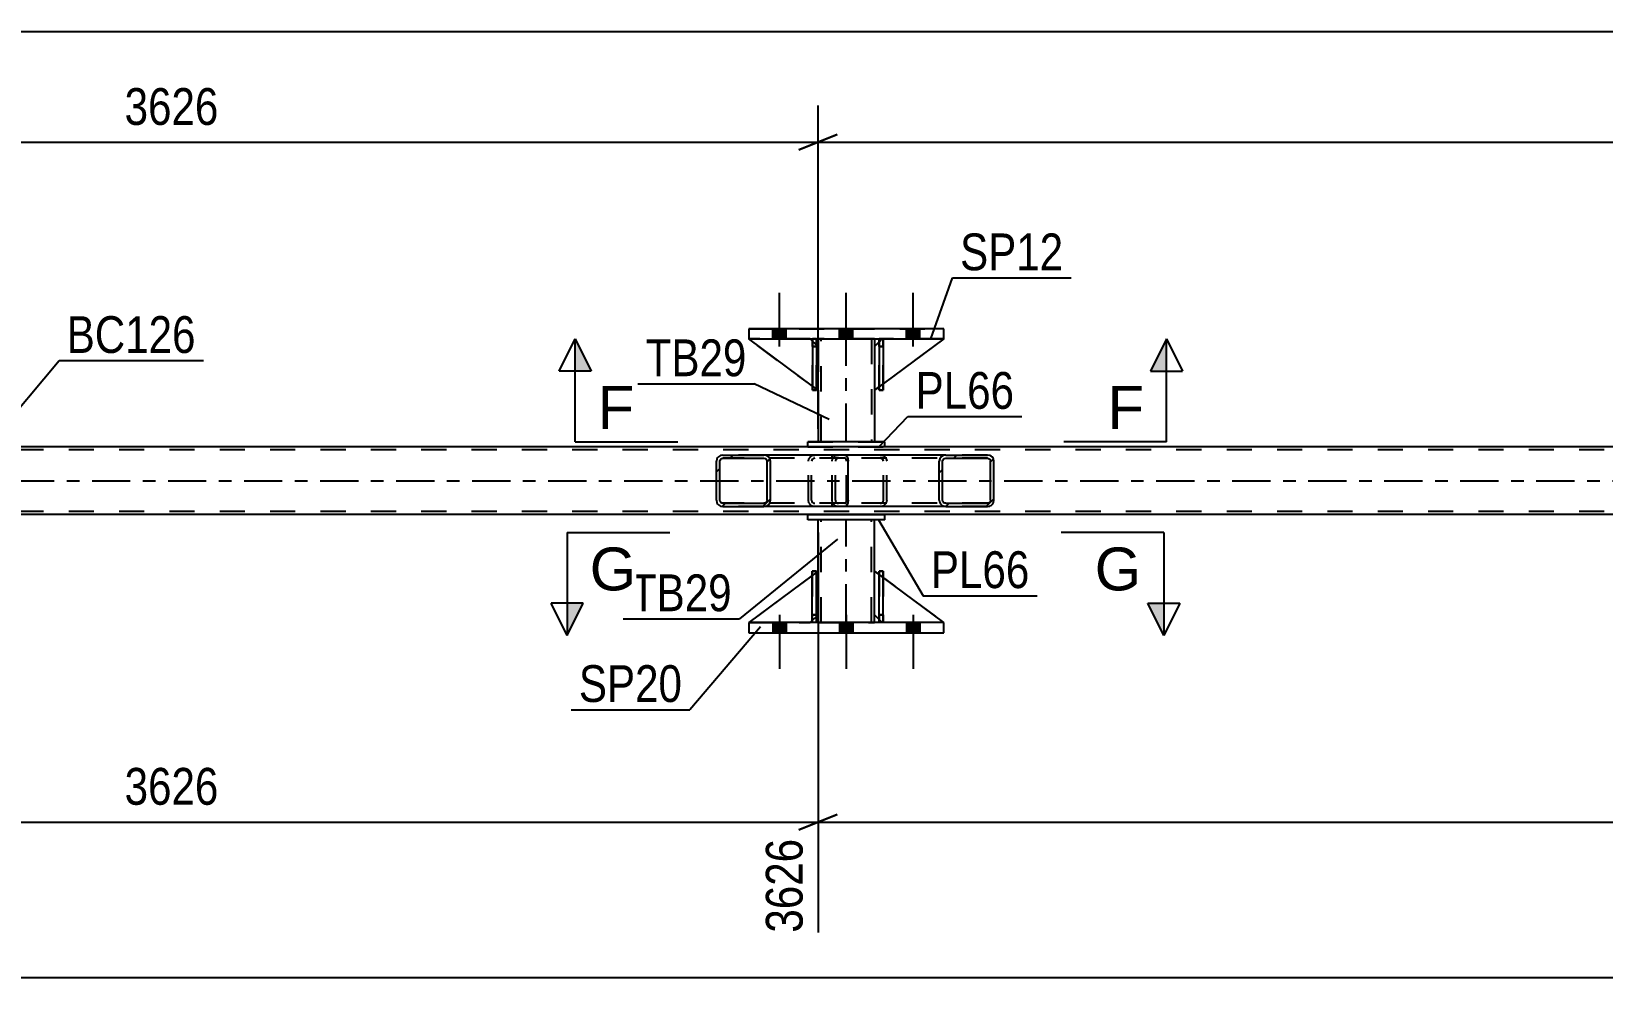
# Model space of a CAD drawing. Header units: millimetres. Extents: x 0 to 841, y 0 to 594.
# Drawn here: x 103.5 to 225.9, y 202.3 to 276 of the extents above; entities that cross this region are included whole.
import ezdxf

# ---------------------------------------------------------------- set-up
doc = ezdxf.new("R2010")
doc.units = ezdxf.units.MM
doc.linetypes.add('DXK_LINE_DOT2', pattern=[3.9198, 1.9599, -1.9599])
doc.linetypes.add('DXK_LINE_DOT3', pattern=[5.9187, 2.979, -0.9799, 0.9799, -0.9799])
doc.styles.add('Arial', font='arial.ttf', dxfattribs={"height": 0.2})
doc.styles.add('Arial Narrow', font='ARIALN.TTF', dxfattribs={"height": 0.2})

# ---------------------------------------------------------------- blocks, each defined once
blk = doc.blocks.new('Part-248143587-3495 - 3433')
at = {"color": 7, "linetype": 'DXK_LINE_DOT2'}
for p, q in [((164.77, 233.98), (159.37, 229.98)), ((164.77, 230.58), (164.77, 233.98)), ((164.77, 233.98), (164.77, 230.58)), ((164.17, 229.98), (164.77, 230.58)), ((164.77, 230.58), (164.17, 229.98)), ((164.77, 230.58), (164.77, 230.58)), ((159.37, 229.98), (164.17, 229.98))]:
    blk.add_line(p, q, dxfattribs=at)
blk = doc.blocks.new('Part-248143587-3499 - 3433')
at = {"color": 7, "linetype": 'DXK_LINE_DOT2'}
for p, q in [((164.64, 233.98), (164.32, 233.98)), ((164.32, 230.58), (164.32, 233.98)), ((164.32, 229.98), (164.32, 233.98)), ((164.64, 233.98), (164.64, 230.46)), ((164.64, 229.98), (164.64, 233.98)), ((164.64, 230.58), (164.32, 230.58)), ((164.32, 229.98), (164.32, 230.58)), ((164.64, 230.46), (164.64, 229.98)), ((164.64, 229.98), (164.32, 229.98)), ((164.64, 229.98), (164.64, 229.98))]:
    blk.add_line(p, q, dxfattribs=at)
blk = doc.blocks.new('Part-248143587-3500 - 3433')
at = {"color": 7, "linetype": 'DXK_LINE_DOT2'}
for p, q in [((169.53, 251.47), (169.53, 252.07)), ((169.53, 252.07), (169.53, 252.07)), ((169.53, 252.07), (169.53, 248.07)), ((169.85, 252.07), (169.53, 252.07)), ((169.85, 251.47), (169.85, 252.07)), ((169.85, 248.07), (169.85, 252.07)), ((169.53, 248.07), (169.53, 251.47)), ((169.53, 251.47), (169.85, 251.47)), ((169.85, 251.47), (169.85, 248.07)), ((169.53, 248.07), (169.85, 248.07))]:
    blk.add_line(p, q, dxfattribs=at)
blk = doc.blocks.new('Bolt-248143587-3440 - 3433')
at = {"linetype": 'Continuous'}
for points in [[(162.29, 229.99), (161.25, 229.99), (161.25, 229.19), (162.29, 229.19)], [(162.29, 229.99), (161.25, 229.99), (161.25, 229.19), (162.29, 229.19)], [(162.29, 229.99), (161.25, 229.99), (161.25, 229.19), (162.29, 229.19)], [(167.49, 229.99), (166.45, 229.99), (166.45, 229.19), (167.49, 229.19)], [(167.49, 229.99), (166.45, 229.99), (166.45, 229.19), (167.49, 229.19)], [(172.69, 229.99), (171.65, 229.99), (171.65, 229.19), (172.69, 229.19)], [(172.69, 229.99), (171.65, 229.99), (171.65, 229.19), (172.69, 229.19)], [(172.69, 229.99), (171.65, 229.99), (171.65, 229.19), (172.69, 229.19)]]:
    blk.add_hatch(color=1, dxfattribs=at).paths.add_polyline_path(points)
at = {"color": 1, "linetype": 'Continuous'}
for p, q in [((161.25, 229.99), (161.25, 229.19)), ((161.25, 229.99), (161.25, 229.19)), ((161.25, 229.99), (161.25, 229.19)), ((161.77, 230.59), (161.77, 226.39)), ((161.77, 230.59), (161.77, 226.39)), ((161.77, 230.59), (161.77, 226.39)), ((162.29, 229.99), (162.29, 229.19)), ((162.29, 229.99), (162.29, 229.19)), ((162.29, 229.99), (162.29, 229.19)), ((166.45, 229.99), (166.45, 229.19)), ((166.45, 229.99), (166.45, 229.19)), ((166.97, 230.59), (166.97, 226.39)), ((166.97, 230.59), (166.97, 226.39)), ((167.49, 229.99), (167.49, 229.19)), ((167.49, 229.99), (167.49, 229.19)), ((171.65, 229.99), (171.65, 229.19)), ((171.65, 229.99), (171.65, 229.19)), ((171.65, 229.99), (171.65, 229.19)), ((172.17, 230.59), (172.17, 226.39)), ((172.17, 230.59), (172.17, 226.39)), ((172.17, 230.59), (172.17, 226.39)), ((172.69, 229.99), (172.69, 229.19)), ((172.69, 229.99), (172.69, 229.19)), ((172.69, 229.99), (172.69, 229.19))]:
    blk.add_line(p, q, dxfattribs=at)
blk = doc.blocks.new('Part-248143587-3505 - 3433')
at = {"color": 2, "linetype": 'Continuous'}
for p, q in [((164.77, 252.07), (164.77, 251.47)), ((169.17, 252.07), (169.17, 251.47)), ((164.77, 248.07), (164.77, 244.07)), ((169.17, 248.07), (169.17, 244.07))]:
    blk.add_line(p, q, dxfattribs=at)
at = {"color": 7, "linetype": 'DXK_LINE_DOT2'}
for p, q in [((169.17, 252.07), (164.77, 252.07)), ((165.01, 244.07), (165.01, 252.07)), ((168.93, 252.07), (168.93, 244.07)), ((164.77, 251.47), (164.77, 248.07)), ((169.17, 251.47), (169.17, 248.07)), ((169.17, 244.07), (164.77, 244.07))]:
    blk.add_line(p, q, dxfattribs=at)
at = {"color": 7, "linetype": 'DXK_LINE_DOT3'}
blk.add_line((166.97, 244.07), (166.97, 252.07), dxfattribs=at)
blk = doc.blocks.new('Part-248143587-3515 - 3433')
at = {"color": 2, "linetype": 'Continuous'}
for p, q in [((163.97, 238.39), (169.97, 238.39)), ((163.97, 237.99), (163.97, 238.39)), ((169.97, 237.99), (163.97, 237.99)), ((169.97, 237.99), (169.97, 238.39))]:
    blk.add_line(p, q, dxfattribs=at)
at = {"color": 7, "linetype": 'DXK_LINE_DOT2'}
for p, q in [((169.97, 238.39), (163.97, 238.39)), ((169.97, 237.99), (163.97, 237.99))]:
    blk.add_line(p, q, dxfattribs=at)
blk = doc.blocks.new('Part-248143587-3536 - 3433')
at = {"color": 2, "linetype": 'Continuous'}
for p, q in [((174.57, 252.87), (159.37, 252.87)), ((159.37, 252.87), (159.37, 252.07)), ((159.37, 252.07), (174.57, 252.07)), ((174.57, 252.07), (174.57, 252.87))]:
    blk.add_line(p, q, dxfattribs=at)
at = {"color": 7, "linetype": 'DXK_LINE_DOT2'}
for p, q in [((159.37, 252.87), (174.57, 252.87)), ((159.37, 252.07), (174.57, 252.07))]:
    blk.add_line(p, q, dxfattribs=at)
blk = doc.blocks.new('Part-248143587-3543 - 3433')
at = {"color": 7, "linetype": 'DXK_LINE_DOT2'}
for p, q in [((169.77, 252.07), (169.53, 251.82)), ((174.57, 252.07), (169.77, 252.07)), ((169.85, 248.57), (169.53, 248.33))]:
    blk.add_line(p, q, dxfattribs=at)
at = {"color": 2, "linetype": 'Continuous'}
for p, q in [((174.57, 252.07), (169.85, 248.57)), ((169.53, 251.82), (169.17, 251.47)), ((169.17, 251.47), (169.17, 248.07)), ((169.53, 248.33), (169.17, 248.07))]:
    blk.add_line(p, q, dxfattribs=at)
blk = doc.blocks.new('Part-248143587-3483 - 3433')
at = {"color": 2, "linetype": 'Continuous'}
for p, q in [((159.37, 229.99), (159.37, 229.19)), ((174.57, 229.99), (159.37, 229.99)), ((174.57, 229.19), (174.57, 229.99)), ((159.37, 229.19), (174.57, 229.19))]:
    blk.add_line(p, q, dxfattribs=at)
blk = doc.blocks.new('Part-248143587-3486 - 3433')
at = {"color": 2, "linetype": 'Continuous'}
for p, q in [((169.17, 230.58), (169.17, 233.98)), ((169.52, 233.72), (169.17, 233.98)), ((174.56, 229.99), (169.84, 233.49)), ((169.52, 230.23), (169.17, 230.58))]:
    blk.add_line(p, q, dxfattribs=at)
at = {"color": 7, "linetype": 'DXK_LINE_DOT2'}
for p, q in [((169.84, 233.49), (169.52, 233.72)), ((169.77, 229.98), (169.52, 230.23)), ((174.56, 229.99), (174.57, 229.98)), ((174.57, 229.98), (174.56, 229.99)), ((174.57, 229.98), (169.77, 229.98))]:
    blk.add_line(p, q, dxfattribs=at)
blk = doc.blocks.new('Part-248143587-3489 - 3433')
at = {"color": 7, "linetype": 'DXK_LINE_DOT2'}
for p, q in [((169.17, 230.58), (169.17, 233.98)), ((169.17, 233.98), (174.57, 229.98)), ((169.77, 229.98), (169.17, 230.58)), ((174.57, 229.98), (169.77, 229.98))]:
    blk.add_line(p, q, dxfattribs=at)
blk = doc.blocks.new('Part-248143587-3492 - 3433')
at = {"color": 7, "linetype": 'DXK_LINE_DOT2'}
for p, q in [((164.64, 233.89), (164.32, 233.65)), ((164.77, 230.58), (164.77, 233.98)), ((159.37, 229.98), (159.37, 229.99)), ((159.37, 229.99), (159.37, 229.98)), ((164.77, 230.58), (164.17, 229.98)), ((164.17, 229.98), (164.17, 229.99)), ((164.64, 230.46), (164.32, 230.14)), ((164.17, 229.98), (159.37, 229.98))]:
    blk.add_line(p, q, dxfattribs=at)
at = {"color": 2, "linetype": 'Continuous'}
for p, q in [((164.77, 233.98), (164.64, 233.89)), ((164.77, 230.58), (164.77, 233.98)), ((164.32, 233.65), (159.37, 229.99)), ((164.32, 230.14), (164.17, 229.99)), ((164.77, 230.58), (164.64, 230.46)), ((164.77, 230.58), (164.77, 230.58))]:
    blk.add_line(p, q, dxfattribs=at)
blk = doc.blocks.new('Part-248143587-3496 - 3433')
at = {"color": 2, "linetype": 'Continuous'}
for p, q in [((169.52, 229.99), (169.52, 233.98)), ((169.52, 233.98), (169.84, 233.98)), ((169.84, 229.99), (169.84, 233.98)), ((169.52, 229.98), (169.52, 229.99)), ((169.52, 229.98), (169.52, 229.98)), ((169.84, 229.98), (169.52, 229.98)), ((169.84, 229.98), (169.84, 229.99))]:
    blk.add_line(p, q, dxfattribs=at)
at = {"color": 7, "linetype": 'DXK_LINE_DOT2'}
for p, q in [((169.52, 233.98), (169.52, 230.58)), ((169.84, 230.58), (169.84, 233.98)), ((169.52, 230.58), (169.52, 229.98)), ((169.52, 230.58), (169.84, 230.58)), ((169.52, 229.99), (169.52, 229.99)), ((169.84, 229.98), (169.84, 230.58)), ((169.84, 229.99), (169.84, 229.99)), ((169.84, 229.98), (169.84, 229.98))]:
    blk.add_line(p, q, dxfattribs=at)
blk = doc.blocks.new('Part-248143587-3497 - 3433')
at = {"color": 2, "linetype": 'Continuous'}
for p, q in [((164.32, 229.99), (164.32, 233.98)), ((164.32, 233.98), (164.64, 233.98)), ((164.64, 229.99), (164.64, 233.98)), ((164.32, 229.98), (164.32, 229.99)), ((164.32, 229.98), (164.32, 229.98)), ((164.64, 229.98), (164.32, 229.98)), ((164.64, 229.98), (164.64, 229.99))]:
    blk.add_line(p, q, dxfattribs=at)
at = {"color": 7, "linetype": 'DXK_LINE_DOT2'}
for p, q in [((164.32, 233.98), (164.32, 230.58)), ((164.64, 230.58), (164.64, 233.98)), ((164.32, 230.58), (164.32, 229.98)), ((164.32, 230.58), (164.64, 230.58)), ((164.32, 229.99), (164.32, 229.99)), ((164.64, 229.98), (164.64, 230.58)), ((164.64, 229.99), (164.64, 229.99)), ((164.64, 229.98), (164.64, 229.98))]:
    blk.add_line(p, q, dxfattribs=at)
blk = doc.blocks.new('Part-248143587-3631 - 3433')
at = {"color": 2, "linetype": 'Continuous'}
for p, q in [((163.97, 243.67), (72.73, 243.67)), ((334.24, 243.67), (169.97, 243.67)), ((589.65, 238.39), (72.73, 238.39))]:
    blk.add_line(p, q, dxfattribs=at)
at = {"color": 7, "linetype": 'DXK_LINE_DOT2'}
for p, q in [((169.97, 243.67), (163.97, 243.67)), ((731.64, 243.43), (72.73, 243.43)), ((731.64, 238.63), (72.73, 238.63))]:
    blk.add_line(p, q, dxfattribs=at)
at = {"color": 7, "linetype": 'DXK_LINE_DOT3'}
blk.add_line((72.73, 241.03), (731.64, 241.03), dxfattribs=at)
blk = doc.blocks.new('Part-248143587-3498 - 3433')
at = {"color": 7, "linetype": 'DXK_LINE_DOT2'}
for p, q in [((169.84, 233.98), (169.52, 233.98)), ((169.52, 230.58), (169.52, 233.98)), ((169.52, 229.98), (169.52, 233.98)), ((169.84, 233.98), (169.84, 230.58)), ((169.84, 229.98), (169.84, 233.98)), ((169.84, 230.58), (169.52, 230.58)), ((169.52, 229.98), (169.52, 230.58)), ((169.84, 230.58), (169.84, 229.98)), ((169.84, 229.98), (169.52, 229.98)), ((169.84, 229.98), (169.84, 229.98))]:
    blk.add_line(p, q, dxfattribs=at)
blk = doc.blocks.new('Part-248143587-3510 - 3433')
at = {"color": 2, "linetype": 'Continuous'}
for p, q in [((169.97, 244.07), (163.97, 244.07)), ((163.97, 243.67), (163.97, 244.07)), ((169.97, 243.67), (163.97, 243.67)), ((169.97, 243.67), (169.97, 244.07))]:
    blk.add_line(p, q, dxfattribs=at)
at = {"color": 7, "linetype": 'DXK_LINE_DOT2'}
for p, q in [((163.97, 244.07), (169.97, 244.07)), ((163.97, 243.67), (169.97, 243.67))]:
    blk.add_line(p, q, dxfattribs=at)
blk = doc.blocks.new('Part-248143587-3520 - 3433')
at = {"color": 2, "linetype": 'Continuous'}
for p, q in [((164.77, 233.98), (164.77, 237.99)), ((169.17, 233.98), (169.17, 237.99)), ((164.77, 229.99), (164.77, 230.58)), ((169.17, 229.99), (169.17, 230.59))]:
    blk.add_line(p, q, dxfattribs=at)
at = {"color": 7, "linetype": 'DXK_LINE_DOT2'}
for p, q in [((169.17, 237.99), (164.77, 237.99)), ((164.77, 237.99), (164.77, 237.99)), ((164.77, 237.99), (164.77, 237.99)), ((165.01, 229.99), (165.01, 237.99)), ((168.93, 229.99), (168.93, 237.99)), ((169.17, 237.99), (169.17, 237.99)), ((169.17, 237.99), (169.17, 237.99)), ((164.77, 230.58), (164.77, 233.98)), ((169.17, 230.59), (169.17, 233.98)), ((164.77, 229.99), (169.17, 229.99))]:
    blk.add_line(p, q, dxfattribs=at)
at = {"color": 7, "linetype": 'DXK_LINE_DOT3'}
blk.add_line((166.97, 229.99), (166.97, 237.99), dxfattribs=at)
blk = doc.blocks.new('Part-248143587-3574 - 3433')
at = {"linetype": 'Continuous'}
h = blk.add_hatch(dxfattribs=at)
h.set_pattern_fill('', scale=0.7, style=0, pattern_type=0)
h.set_pattern_definition([(45, (161.0178, 242.7308), (-1.57154, 1.57154), [])])
h.paths.add_polyline_path([(161.06, 242.55), (161.02, 242.73), (160.91, 242.89), (160.75, 242.99), (160.55, 243.03), (157.37, 243.03), (157.18, 242.99), (157.01, 242.89), (156.9, 242.73), (156.87, 242.55), (156.87, 239.51), (156.9, 239.32), (157.01, 239.17), (157.18, 239.06), (157.37, 239.03), (160.55, 239.03), (160.75, 239.06), (160.91, 239.17), (161.02, 239.32), (161.06, 239.51)])
h.paths.add_polyline_path([(160.79, 239.42), (160.73, 239.34), (160.65, 239.29), (160.55, 239.27), (157.37, 239.27), (157.27, 239.29), (157.19, 239.34), (157.14, 239.42), (157.12, 239.51), (157.12, 242.55), (157.14, 242.64), (157.19, 242.72), (157.27, 242.77), (157.37, 242.79), (160.55, 242.79), (160.65, 242.77), (160.73, 242.72), (160.79, 242.64), (160.8, 242.55), (160.8, 239.51)])
at = {"color": 2, "linetype": 'Continuous'}
for p, q in [((156.9, 242.73), (156.87, 242.55)), ((156.87, 239.51), (156.87, 242.55)), ((157.12, 242.55), (157.14, 242.64)), ((157.12, 239.51), (157.12, 242.55)), ((157.14, 242.64), (157.19, 242.72)), ((157.37, 243.03), (157.18, 242.99)), ((157.19, 242.72), (157.27, 242.77)), ((157.27, 242.77), (157.37, 242.79)), ((157.37, 243.03), (160.55, 243.03)), ((157.37, 242.79), (160.55, 242.79)), ((166.85, 243.03), (160.55, 243.03)), ((160.75, 242.99), (160.55, 243.03)), ((160.55, 242.79), (160.65, 242.77)), ((160.65, 242.77), (160.73, 242.72)), ((160.73, 242.72), (160.79, 242.64)), ((160.79, 242.64), (160.8, 242.55)), ((160.8, 239.51), (160.8, 242.55)), ((161.06, 242.55), (161.02, 242.73)), ((161.06, 239.51), (161.06, 242.55)), ((166.85, 243.03), (166.96, 242.99)), ((166.96, 242.99), (167.05, 242.89)), ((167.05, 242.89), (167.1, 242.73)), ((167.1, 242.73), (167.12, 242.55)), ((167.12, 239.51), (167.12, 242.55)), ((156.87, 239.51), (156.9, 239.32)), ((157.14, 239.42), (157.12, 239.51)), ((157.19, 239.34), (157.14, 239.42)), ((157.18, 239.06), (157.37, 239.03)), ((157.27, 239.29), (157.19, 239.34)), ((157.37, 239.27), (157.27, 239.29)), ((157.37, 239.27), (160.55, 239.27)), ((157.37, 239.03), (160.55, 239.03)), ((160.65, 239.29), (160.55, 239.27)), ((160.55, 239.03), (160.75, 239.06)), ((166.85, 239.03), (160.55, 239.03)), ((160.73, 239.34), (160.65, 239.29)), ((160.79, 239.42), (160.73, 239.34)), ((160.8, 239.51), (160.79, 239.42)), ((161.02, 239.32), (161.06, 239.51)), ((166.96, 239.06), (166.85, 239.03)), ((167.05, 239.17), (166.96, 239.06)), ((167.1, 239.32), (167.05, 239.17)), ((167.12, 239.51), (167.1, 239.32))]:
    blk.add_line(p, q, dxfattribs=at)
at = {"color": 7, "linetype": 'DXK_LINE_DOT2'}
for p, q in [((160.55, 243.03), (157.37, 243.03)), ((166.85, 242.79), (157.37, 242.79)), ((164.02, 242.55), (164.05, 242.73)), ((164.02, 239.51), (164.02, 242.55)), ((164.29, 242.64), (164.27, 242.55)), ((164.27, 239.51), (164.27, 242.55)), ((164.34, 242.72), (164.29, 242.64)), ((164.33, 242.99), (164.52, 243.03)), ((164.42, 242.77), (164.34, 242.72)), ((164.52, 242.79), (164.42, 242.77)), ((165.86, 242.79), (165.86, 243.03)), ((166.91, 242.77), (166.85, 242.79)), ((166.95, 242.72), (166.91, 242.77)), ((166.98, 242.64), (166.95, 242.72)), ((166.99, 242.55), (166.98, 242.64)), ((166.99, 239.51), (166.99, 242.55)), ((166.85, 239.27), (157.37, 239.27)), ((160.55, 239.03), (157.37, 239.03)), ((164.05, 239.32), (164.02, 239.51)), ((164.27, 239.51), (164.29, 239.42)), ((164.29, 239.42), (164.34, 239.34)), ((164.52, 239.03), (164.33, 239.06)), ((164.34, 239.34), (164.42, 239.29)), ((164.42, 239.29), (164.52, 239.27)), ((165.86, 239.03), (165.86, 239.27)), ((166.85, 239.27), (166.91, 239.29)), ((166.91, 239.29), (166.95, 239.34)), ((166.95, 239.34), (166.98, 239.42)), ((166.98, 239.42), (166.99, 239.51))]:
    blk.add_line(p, q, dxfattribs=at)
at = {"color": 2, "linetype": 'Continuous'}
for centre, start, end in [((157.35, 242.53), 111.1941, 156.1506), ((160.57, 242.53), 23.8494, 68.8059), ((157.35, 239.52), 203.8494, 248.8059), ((160.57, 239.52), 291.1941, 336.1506)]:
    blk.add_arc(centre, 0.492, start, end, dxfattribs=at)
at = {"color": 7, "linetype": 'DXK_LINE_DOT2'}
for centre, start, end in [((164.5, 242.53), 111.1941, 156.1506), ((164.5, 239.52), 203.8494, 248.8059)]:
    blk.add_arc(centre, 0.492, start, end, dxfattribs=at)
blk = doc.blocks.new('Part-248143587-3576 - 3433')
at = {"linetype": 'Continuous'}
h = blk.add_hatch(dxfattribs=at)
h.set_pattern_fill('', scale=0.7, style=0, pattern_type=0)
h.set_pattern_definition([(45, (178.4284, 242.7308), (-1.57154, 1.57154), [])])
h.paths.add_polyline_path([(178.47, 242.55), (178.43, 242.73), (178.32, 242.89), (178.15, 242.99), (177.96, 243.03), (174.72, 243.03), (174.53, 242.99), (174.36, 242.89), (174.25, 242.73), (174.21, 242.55), (174.21, 239.51), (174.25, 239.32), (174.36, 239.17), (174.53, 239.06), (174.72, 239.03), (177.96, 239.03), (178.15, 239.06), (178.32, 239.17), (178.43, 239.32), (178.47, 239.51)])
h.paths.add_polyline_path([(178.19, 239.42), (178.14, 239.34), (178.05, 239.29), (177.96, 239.27), (174.72, 239.27), (174.62, 239.29), (174.54, 239.34), (174.49, 239.42), (174.47, 239.51), (174.47, 242.55), (174.49, 242.64), (174.54, 242.72), (174.62, 242.77), (174.72, 242.79), (177.96, 242.79), (178.05, 242.77), (178.14, 242.72), (178.19, 242.64), (178.21, 242.55), (178.21, 239.51)])
at = {"color": 7, "linetype": 'DXK_LINE_DOT2'}
for p, q in [((165.86, 242.55), (165.9, 242.73)), ((165.86, 239.51), (165.86, 242.55)), ((166.14, 242.64), (166.12, 242.55)), ((166.12, 239.51), (166.12, 242.55)), ((166.19, 242.72), (166.14, 242.64)), ((166.18, 242.99), (166.37, 243.03)), ((166.27, 242.77), (166.19, 242.72)), ((166.37, 242.79), (166.27, 242.77)), ((166.85, 243.03), (166.37, 243.03)), ((177.96, 242.79), (166.37, 242.79)), ((169.61, 243.03), (169.8, 242.99)), ((169.7, 242.77), (169.61, 242.79)), ((169.79, 242.72), (169.7, 242.77)), ((169.84, 242.64), (169.79, 242.72)), ((169.86, 242.55), (169.84, 242.64)), ((169.86, 239.51), (169.86, 242.55)), ((170.08, 242.73), (170.12, 242.55)), ((170.12, 239.51), (170.12, 242.55)), ((177.96, 243.03), (174.72, 243.03)), ((165.9, 239.32), (165.86, 239.51)), ((166.12, 239.51), (166.14, 239.42)), ((166.14, 239.42), (166.19, 239.34)), ((166.37, 239.03), (166.18, 239.06)), ((166.19, 239.34), (166.27, 239.29)), ((166.27, 239.29), (166.37, 239.27)), ((177.96, 239.27), (166.37, 239.27)), ((166.85, 239.03), (166.37, 239.03)), ((169.61, 239.27), (169.7, 239.29)), ((169.8, 239.06), (169.61, 239.03)), ((169.7, 239.29), (169.79, 239.34)), ((169.79, 239.34), (169.84, 239.42)), ((169.84, 239.42), (169.86, 239.51)), ((170.12, 239.51), (170.08, 239.32)), ((177.96, 239.03), (174.72, 239.03))]:
    blk.add_line(p, q, dxfattribs=at)
at = {"color": 2, "linetype": 'Continuous'}
for p, q in [((174.72, 243.03), (166.85, 243.03)), ((174.25, 242.73), (174.21, 242.55)), ((174.21, 239.51), (174.21, 242.55)), ((174.47, 242.55), (174.49, 242.64)), ((174.47, 239.51), (174.47, 242.55)), ((174.49, 242.64), (174.54, 242.72)), ((174.72, 243.03), (174.53, 242.99)), ((174.54, 242.72), (174.62, 242.77)), ((174.62, 242.77), (174.72, 242.79)), ((174.72, 243.03), (177.96, 243.03)), ((174.72, 242.79), (177.96, 242.79)), ((178.15, 242.99), (177.96, 243.03)), ((177.96, 242.79), (178.05, 242.77)), ((178.05, 242.77), (178.14, 242.72)), ((178.14, 242.72), (178.19, 242.64)), ((178.19, 242.64), (178.21, 242.55)), ((178.21, 239.51), (178.21, 242.55)), ((178.47, 242.55), (178.43, 242.73)), ((178.47, 239.51), (178.47, 242.55)), ((174.72, 239.03), (166.85, 239.03)), ((174.21, 239.51), (174.25, 239.32)), ((174.49, 239.42), (174.47, 239.51)), ((174.54, 239.34), (174.49, 239.42)), ((174.53, 239.06), (174.72, 239.03)), ((174.62, 239.29), (174.54, 239.34)), ((174.72, 239.27), (174.62, 239.29)), ((174.72, 239.27), (177.96, 239.27)), ((174.72, 239.03), (177.96, 239.03)), ((178.05, 239.29), (177.96, 239.27)), ((177.96, 239.03), (178.15, 239.06)), ((178.14, 239.34), (178.05, 239.29)), ((178.19, 239.42), (178.14, 239.34)), ((178.21, 239.51), (178.19, 239.42)), ((178.43, 239.32), (178.47, 239.51))]:
    blk.add_line(p, q, dxfattribs=at)
at = {"color": 7, "linetype": 'DXK_LINE_DOT2'}
for centre, start, end in [((166.35, 242.53), 110.7583, 155.68), ((169.63, 242.53), 24.32, 69.2417), ((166.35, 239.53), 204.32, 249.2417), ((169.63, 239.53), 290.7583, 335.68)]:
    blk.add_arc(centre, 0.496, start, end, dxfattribs=at)
at = {"color": 2, "linetype": 'Continuous'}
for centre, start, end in [((174.7, 242.53), 110.7583, 155.68), ((177.98, 242.53), 24.32, 69.2417), ((174.7, 239.53), 204.32, 249.2417), ((177.98, 239.53), 290.7583, 335.68)]:
    blk.add_arc(centre, 0.496, start, end, dxfattribs=at)
blk = doc.blocks.new('Part-248143587-3580 - 3433')
at = {"color": 7, "linetype": 'DXK_LINE_DOT2'}
for p, q in [((169.77, 252.07), (169.17, 251.47)), ((169.17, 248.07), (174.57, 252.07)), ((174.57, 252.07), (169.77, 252.07)), ((169.17, 251.47), (169.17, 248.07))]:
    blk.add_line(p, q, dxfattribs=at)
blk = doc.blocks.new('Part-248143587-3581 - 3433')
at = {"color": 2, "linetype": 'Continuous'}
for p, q in [((164.33, 248.4), (159.37, 252.07)), ((164.33, 251.91), (164.17, 252.07)), ((164.77, 251.47), (164.65, 251.59)), ((164.77, 251.47), (164.77, 251.47)), ((164.77, 248.07), (164.77, 251.47)), ((164.65, 248.16), (164.77, 248.07)), ((164.77, 248.07), (164.77, 248.07))]:
    blk.add_line(p, q, dxfattribs=at)
at = {"color": 7, "linetype": 'DXK_LINE_DOT2'}
for p, q in [((164.17, 252.07), (159.37, 252.07)), ((164.17, 252.07), (164.77, 251.47)), ((164.65, 251.59), (164.33, 251.91)), ((164.77, 251.47), (164.77, 248.07)), ((164.65, 248.16), (164.33, 248.4))]:
    blk.add_line(p, q, dxfattribs=at)
blk = doc.blocks.new('Part-248143587-3582 - 3433')
at = {"color": 7, "linetype": 'DXK_LINE_DOT2'}
for p, q in [((164.77, 248.07), (159.37, 252.07)), ((159.37, 252.07), (164.17, 252.07)), ((164.17, 252.07), (164.77, 251.47)), ((164.77, 251.47), (164.17, 252.07)), ((164.77, 251.47), (164.77, 248.07)), ((164.77, 251.47), (164.77, 251.47)), ((164.77, 251.47), (164.77, 248.07))]:
    blk.add_line(p, q, dxfattribs=at)
blk = doc.blocks.new('Part-248143587-3583 - 3433')
at = {"color": 2, "linetype": 'Continuous'}
for p, q in [((164.65, 252.07), (164.33, 252.07)), ((164.33, 252.07), (164.33, 248.07)), ((164.65, 252.07), (164.65, 252.07)), ((164.65, 252.07), (164.65, 248.07)), ((164.65, 248.07), (164.33, 248.07))]:
    blk.add_line(p, q, dxfattribs=at)
at = {"color": 7, "linetype": 'DXK_LINE_DOT2'}
for p, q in [((164.33, 251.47), (164.33, 252.07)), ((164.65, 251.47), (164.65, 252.07)), ((164.65, 252.07), (164.65, 252.07)), ((164.65, 251.47), (164.33, 251.47)), ((164.33, 251.47), (164.33, 248.07)), ((164.65, 248.07), (164.65, 251.47))]:
    blk.add_line(p, q, dxfattribs=at)
blk = doc.blocks.new('Part-248143587-3584 - 3433')
at = {"color": 2, "linetype": 'Continuous'}
for p, q in [((169.85, 252.07), (169.53, 252.07)), ((169.53, 252.07), (169.53, 248.07)), ((169.85, 252.07), (169.85, 252.07)), ((169.85, 252.07), (169.85, 248.07)), ((169.85, 248.07), (169.53, 248.07))]:
    blk.add_line(p, q, dxfattribs=at)
at = {"color": 7, "linetype": 'DXK_LINE_DOT2'}
for p, q in [((169.53, 251.47), (169.53, 252.07)), ((169.85, 251.47), (169.85, 252.07)), ((169.85, 252.07), (169.85, 252.07)), ((169.85, 251.47), (169.53, 251.47)), ((169.53, 251.47), (169.53, 248.07)), ((169.85, 248.07), (169.85, 251.47))]:
    blk.add_line(p, q, dxfattribs=at)
blk = doc.blocks.new('Part-248143587-3585 - 3433')
at = {"color": 7, "linetype": 'DXK_LINE_DOT2'}
for p, q in [((164.33, 251.47), (164.33, 252.07)), ((164.33, 252.07), (164.33, 252.07)), ((164.33, 252.07), (164.33, 248.07)), ((164.65, 252.07), (164.33, 252.07)), ((164.65, 251.47), (164.65, 252.07)), ((164.65, 248.07), (164.65, 252.07)), ((164.33, 248.07), (164.33, 251.47)), ((164.33, 251.47), (164.65, 251.47)), ((164.65, 251.47), (164.65, 248.07)), ((164.33, 248.07), (164.65, 248.07))]:
    blk.add_line(p, q, dxfattribs=at)
blk = doc.blocks.new('Bolt-248143587-3670 - 3433')
at = {"linetype": 'Continuous'}
for points in [[(161.25, 252.07), (162.29, 252.07), (162.29, 252.87), (161.25, 252.87)], [(161.25, 252.07), (162.29, 252.07), (162.29, 252.87), (161.25, 252.87)], [(161.25, 252.07), (162.29, 252.07), (162.29, 252.87), (161.25, 252.87)], [(166.45, 252.07), (167.49, 252.07), (167.49, 252.87), (166.45, 252.87)], [(166.45, 252.07), (167.49, 252.07), (167.49, 252.87), (166.45, 252.87)], [(171.65, 252.07), (172.69, 252.07), (172.69, 252.87), (171.65, 252.87)], [(171.65, 252.07), (172.69, 252.07), (172.69, 252.87), (171.65, 252.87)], [(171.65, 252.07), (172.69, 252.07), (172.69, 252.87), (171.65, 252.87)]]:
    blk.add_hatch(color=1, dxfattribs=at).paths.add_polyline_path(points)
at = {"color": 1, "linetype": 'Continuous'}
for p, q in [((161.77, 251.47), (161.77, 255.67)), ((161.77, 251.47), (161.77, 255.67)), ((161.77, 251.47), (161.77, 255.67)), ((166.97, 251.47), (166.97, 255.67)), ((166.97, 251.47), (166.97, 255.67)), ((172.17, 251.47), (172.17, 255.67)), ((172.17, 251.47), (172.17, 255.67)), ((172.17, 251.47), (172.17, 255.67)), ((161.25, 252.07), (161.25, 252.87)), ((161.25, 252.07), (161.25, 252.87)), ((161.25, 252.07), (161.25, 252.87)), ((162.29, 252.07), (162.29, 252.87)), ((162.29, 252.07), (162.29, 252.87)), ((162.29, 252.07), (162.29, 252.87)), ((166.45, 252.07), (166.45, 252.87)), ((166.45, 252.07), (166.45, 252.87)), ((167.49, 252.07), (167.49, 252.87)), ((167.49, 252.07), (167.49, 252.87)), ((171.65, 252.07), (171.65, 252.87)), ((171.65, 252.07), (171.65, 252.87)), ((171.65, 252.07), (171.65, 252.87)), ((172.69, 252.07), (172.69, 252.87)), ((172.69, 252.07), (172.69, 252.87)), ((172.69, 252.07), (172.69, 252.87))]:
    blk.add_line(p, q, dxfattribs=at)
blk = doc.blocks.new('StraightDimension-248143587-3740 - 3433')
at = {"color": 7, "linetype": 'Continuous'}
for p, q in [((164.77, 245.07), (164.77, 270.24)), ((166.27, 267.99), (163.27, 266.79)), ((164.77, 267.39), (335.04, 267.39))]:
    blk.add_line(p, q, dxfattribs=at)
blk = doc.blocks.new('StraightDimension-248143587-3700 - 3433')
at = {"color": 7, "linetype": 'Continuous'}
for p, q in [((164.77, 236.99), (164.77, 205.84)), ((166.27, 215.05), (163.27, 213.85)), ((164.77, 214.45), (335.04, 214.45))]:
    blk.add_line(p, q, dxfattribs=at)
blk = doc.blocks.new('StraightDimension-248143587-3708 - 3433')
at = {"color": 7, "linetype": 'Continuous'}
for p, q in [((64.11, 237.39), (64.11, 211.32)), ((164.77, 236.99), (164.77, 205.84)), ((65.61, 215.05), (62.61, 213.85)), ((64.11, 214.45), (164.77, 214.45)), ((163.27, 213.85), (166.27, 215.05))]:
    blk.add_line(p, q, dxfattribs=at)
at = {"color": 0}
blk.add_wipeout([(118.69, 215.2), (118.69, 219.4), (110.18, 219.4), (110.18, 215.2)], dxfattribs=at)
at = {"color": 3, "style": 'Arial Narrow'}
blk.add_text('3626', height=2.863, dxfattribs=at).set_placement((110.78, 215.8))
at = {"color": 0, "linetype": 'Continuous'}
for points in [[(63.51, 213.75), (59.31, 213.75), (59.31, 210.72), (63.51, 210.72)], [(164.17, 213.75), (159.97, 213.75), (159.97, 205.24), (164.17, 205.24)]]:
    blk.add_wipeout(points, dxfattribs=at)
at = {"color": 3, "linetype": 'Continuous', "style": 'Arial Narrow'}
for s, height, p in [('0', 2.86, (62.91, 211.32)), ('3626', 2.863, (163.57, 205.84))]:
    blk.add_text(s, height=height, rotation=90.0002, dxfattribs=at).set_placement(p)
blk = doc.blocks.new('StraightDimension-248143587-3715 - 3433')
at = {"color": 7, "linetype": 'Continuous'}
blk.add_line((63.47, 202.34), (740.9, 202.34), dxfattribs=at)
blk = doc.blocks.new('StraightDimension-248143587-3748 - 3433')
at = {"color": 7, "linetype": 'Continuous'}
for p, q in [((64.11, 244.67), (64.11, 270.24)), ((164.77, 245.07), (164.77, 270.24)), ((65.61, 267.99), (62.61, 266.79)), ((163.27, 266.79), (166.27, 267.99)), ((64.11, 267.39), (164.77, 267.39))]:
    blk.add_line(p, q, dxfattribs=at)
at = {"color": 0}
blk.add_wipeout([(118.7, 268.14), (118.7, 272.34), (110.18, 272.34), (110.18, 268.14)], dxfattribs=at)
at = {"color": 3, "style": 'Arial Narrow'}
blk.add_text('3626', height=2.863, dxfattribs=at).set_placement((110.78, 268.74))
blk = doc.blocks.new('StraightDimension-248143587-3765 - 3433')
at = {"color": 7, "linetype": 'Continuous'}
blk.add_line((64.11, 276.02), (740.26, 276.02), dxfattribs=at)
blk = doc.blocks.new('Mark-248143587-3501 - 3433')
at = {"color": 0}
blk.add_wipeout([(159.2, 249.17), (159.2, 252.17), (151.35, 252.17), (151.35, 249.17)], dxfattribs=at)
blk.add_wipeout([(159.2, 249.17), (159.2, 252.17), (151.35, 252.17), (151.35, 249.17)], dxfattribs=at)
at = {"color": 30, "linetype": 'Continuous'}
for p in [(150.75, 248.57), (165.63, 245.8)]:
    blk.add_line(p, (159.8, 248.57), dxfattribs=at)
at = {"color": 3, "style": 'Arial Narrow'}
blk.add_text('TB29', height=2.863, dxfattribs=at).set_placement((151.35, 249.17))
blk = doc.blocks.new('Mark-248143587-3506 - 3433')
at = {"color": 0}
blk.add_wipeout([(180.05, 246.63), (180.05, 249.63), (172.37, 249.63), (172.37, 246.63)], dxfattribs=at)
blk.add_wipeout([(180.05, 246.63), (180.05, 249.63), (172.37, 249.63), (172.37, 246.63)], dxfattribs=at)
at = {"color": 30, "linetype": 'Continuous'}
for p, q in [((169.5, 243.67), (171.77, 246.03)), ((171.77, 246.03), (180.65, 246.03))]:
    blk.add_line(p, q, dxfattribs=at)
at = {"color": 3, "style": 'Arial Narrow'}
blk.add_text('PL66', height=2.863, dxfattribs=at).set_placement((172.37, 246.63))
blk = doc.blocks.new('Mark-248143587-3627 - 3433')
at = {"color": 0}
blk.add_wipeout([(116.32, 250.98), (116.32, 253.98), (106.27, 253.98), (106.27, 250.98)], dxfattribs=at)
blk.add_wipeout([(116.32, 250.98), (116.32, 253.98), (106.27, 253.98), (106.27, 250.98)], dxfattribs=at)
at = {"color": 30, "linetype": 'Continuous'}
for p, q in [((99.91, 243.52), (105.67, 250.38)), ((105.67, 250.38), (116.92, 250.38))]:
    blk.add_line(p, q, dxfattribs=at)
at = {"color": 3, "style": 'Arial Narrow'}
blk.add_text('BC126', height=2.863, dxfattribs=at).set_placement((106.27, 250.98))
blk = doc.blocks.new('Mark-248143587-3511 - 3433')
at = {"color": 0}
blk.add_wipeout([(181.24, 232.67), (181.24, 235.67), (173.56, 235.67), (173.56, 232.67)], dxfattribs=at)
blk.add_wipeout([(181.24, 232.67), (181.24, 235.67), (173.56, 235.67), (173.56, 232.67)], dxfattribs=at)
at = {"color": 30, "linetype": 'Continuous'}
for p, q in [((169.49, 237.99), (172.96, 232.07)), ((172.96, 232.07), (181.84, 232.07))]:
    blk.add_line(p, q, dxfattribs=at)
at = {"color": 3, "style": 'Arial Narrow'}
blk.add_text('PL66', height=2.863, dxfattribs=at).set_placement((173.56, 232.67))
blk = doc.blocks.new('Mark-248143587-3516 - 3433')
at = {"color": 0}
blk.add_wipeout([(158.05, 230.87), (158.05, 233.87), (150.2, 233.87), (150.2, 230.87)], dxfattribs=at)
blk.add_wipeout([(158.05, 230.87), (158.05, 233.87), (150.2, 233.87), (150.2, 230.87)], dxfattribs=at)
at = {"color": 30, "linetype": 'Continuous'}
for p in [(166.29, 236.47), (149.6, 230.27)]:
    blk.add_line(p, (158.65, 230.27), dxfattribs=at)
at = {"color": 3, "style": 'Arial Narrow'}
blk.add_text('TB29', height=2.863, dxfattribs=at).set_placement((150.2, 230.87))
blk = doc.blocks.new('Mark-248143587-3532 - 3433')
at = {"color": 0}
blk.add_wipeout([(183.87, 257.42), (183.87, 260.42), (175.83, 260.42), (175.83, 257.42)], dxfattribs=at)
blk.add_wipeout([(183.87, 257.42), (183.87, 260.42), (175.83, 260.42), (175.83, 257.42)], dxfattribs=at)
at = {"color": 30, "linetype": 'Continuous'}
for p, q in [((173.56, 252.07), (175.23, 256.82)), ((175.23, 256.82), (184.47, 256.82))]:
    blk.add_line(p, q, dxfattribs=at)
at = {"color": 3, "style": 'Arial Narrow'}
blk.add_text('SP12', height=2.863, dxfattribs=at).set_placement((175.83, 257.42))
blk = doc.blocks.new('SectionMark-248143587-3816 - 3433')
at = {"linetype": 'Continuous'}
for points in [[(145.24, 231.49), (146.49, 231.49), (145.24, 228.99)], [(190.44, 231.49), (191.69, 231.49), (191.69, 228.99)]]:
    blk.add_hatch(color=6, dxfattribs=at).paths.add_polyline_path(points)
at = {"color": 6, "linetype": 'Continuous'}
for p, q in [((145.24, 236.99), (153.24, 236.99)), ((145.24, 236.99), (145.24, 228.99)), ((191.69, 236.99), (183.69, 236.99)), ((191.69, 236.99), (191.69, 228.99)), ((145.24, 228.99), (143.99, 231.49)), ((146.49, 231.49), (143.99, 231.49)), ((145.24, 228.99), (146.49, 231.49)), ((190.44, 231.49), (192.94, 231.49)), ((191.69, 228.99), (190.44, 231.49)), ((192.94, 231.49), (191.69, 228.99))]:
    blk.add_line(p, q, dxfattribs=at)
at = {"color": 0, "linetype": 'Continuous'}
for points in [[(150.62, 232.49), (150.62, 235.99), (146.99, 235.99), (146.99, 232.49)], [(189.94, 232.49), (189.94, 235.99), (186.31, 235.99), (186.31, 232.49)]]:
    blk.add_wipeout(points, dxfattribs=at)
at = {"color": 3, "linetype": 'Continuous', "style": 'Arial'}
for p in [(146.99, 232.49), (186.31, 232.49)]:
    blk.add_text('G', height=3.34, dxfattribs=at).set_placement(p)
blk = doc.blocks.new('Mark-248143587-18431 - 3433')
at = {"color": 0}
blk.add_wipeout([(154.19, 223.8), (154.19, 226.8), (146.15, 226.8), (146.15, 223.8)], dxfattribs=at)
blk.add_wipeout([(154.19, 223.8), (154.19, 226.8), (146.15, 226.8), (146.15, 223.8)], dxfattribs=at)
at = {"color": 30, "linetype": 'Continuous'}
for p in [(160.3, 229.66), (145.55, 223.2)]:
    blk.add_line(p, (154.79, 223.2), dxfattribs=at)
at = {"color": 3, "style": 'Arial Narrow'}
blk.add_text('SP20', height=2.863, dxfattribs=at).set_placement((146.15, 223.8))
blk = doc.blocks.new('SectionMark-248143587-18603 - 3433')
at = {"linetype": 'Continuous'}
for points in [[(147.11, 249.57), (145.86, 249.57), (145.86, 252.07)], [(191.9, 249.57), (190.65, 249.57), (191.9, 252.07)]]:
    blk.add_hatch(color=6, dxfattribs=at).paths.add_polyline_path(points)
at = {"color": 6, "linetype": 'Continuous'}
for p, q in [((144.61, 249.57), (145.86, 252.07)), ((145.86, 244.07), (145.86, 252.07)), ((145.86, 252.07), (147.11, 249.57)), ((191.9, 252.07), (190.65, 249.57)), ((191.9, 244.07), (191.9, 252.07)), ((191.9, 252.07), (193.15, 249.57)), ((147.11, 249.57), (144.61, 249.57)), ((190.65, 249.57), (193.15, 249.57)), ((145.86, 244.07), (153.86, 244.07)), ((191.9, 244.07), (183.9, 244.07))]:
    blk.add_line(p, q, dxfattribs=at)
at = {"color": 0, "linetype": 'Continuous'}
for points in [[(150.46, 245.07), (150.46, 248.57), (147.61, 248.57), (147.61, 245.07)], [(190.15, 245.07), (190.15, 248.57), (187.3, 248.57), (187.3, 245.07)]]:
    blk.add_wipeout(points, dxfattribs=at)
at = {"color": 3, "linetype": 'Continuous', "style": 'Arial'}
for p in [(147.61, 245.07), (187.3, 245.07)]:
    blk.add_text('F', height=3.34, dxfattribs=at).set_placement(p)

msp = doc.modelspace()

# ---------------------------------------------------------------- block references
for name in ['Bolt-248143587-3670 - 3433', 'Part-248143587-3536 - 3433', 'Part-248143587-3581 - 3433', 'Part-248143587-3582 - 3433', 'Part-248143587-3583 - 3433', 'Part-248143587-3585 - 3433', 'Part-248143587-3505 - 3433', 'Part-248143587-3543 - 3433', 'Part-248143587-3580 - 3433', 'Part-248143587-3500 - 3433', 'Part-248143587-3584 - 3433', 'Part-248143587-3631 - 3433', 'Part-248143587-3510 - 3433', 'Part-248143587-3574 - 3433', 'Part-248143587-3576 - 3433', 'Part-248143587-3515 - 3433', 'Part-248143587-3520 - 3433', 'Part-248143587-3495 - 3433', 'Part-248143587-3492 - 3433', 'Part-248143587-3499 - 3433', 'Part-248143587-3497 - 3433', 'Part-248143587-3486 - 3433', 'Part-248143587-3489 - 3433', 'Part-248143587-3496 - 3433', 'Part-248143587-3498 - 3433', 'Part-248143587-3483 - 3433', 'Bolt-248143587-3440 - 3433']:
    msp.add_blockref(name, (0, 0))

# ---------------------------------------------------------------- next in the draw order: block references
for name in ['StraightDimension-248143587-3740 - 3433', 'StraightDimension-248143587-3700 - 3433']:
    msp.add_blockref(name, (0, 0))

# ---------------------------------------------------------------- next in the draw order: block references
for name in ['StraightDimension-248143587-3748 - 3433', 'StraightDimension-248143587-3708 - 3433']:
    msp.add_blockref(name, (0, 0))

# ---------------------------------------------------------------- next in the draw order: block references
for name in ['StraightDimension-248143587-3765 - 3433', 'StraightDimension-248143587-3715 - 3433']:
    msp.add_blockref(name, (0, 0))

# ---------------------------------------------------------------- next in the draw order: block references
for name in ['Mark-248143587-3532 - 3433', 'Mark-248143587-3627 - 3433', 'Mark-248143587-3501 - 3433', 'Mark-248143587-3506 - 3433', 'Mark-248143587-3511 - 3433', 'Mark-248143587-3516 - 3433']:
    msp.add_blockref(name, (0, 0))

# ---------------------------------------------------------------- next in the draw order: block references
for name in ['SectionMark-248143587-18603 - 3433', 'SectionMark-248143587-3816 - 3433']:
    msp.add_blockref(name, (0, 0))

# ---------------------------------------------------------------- next in the draw order: block references
msp.add_blockref('Mark-248143587-18431 - 3433', (0, 0))

doc.saveas('drawing.dxf')
